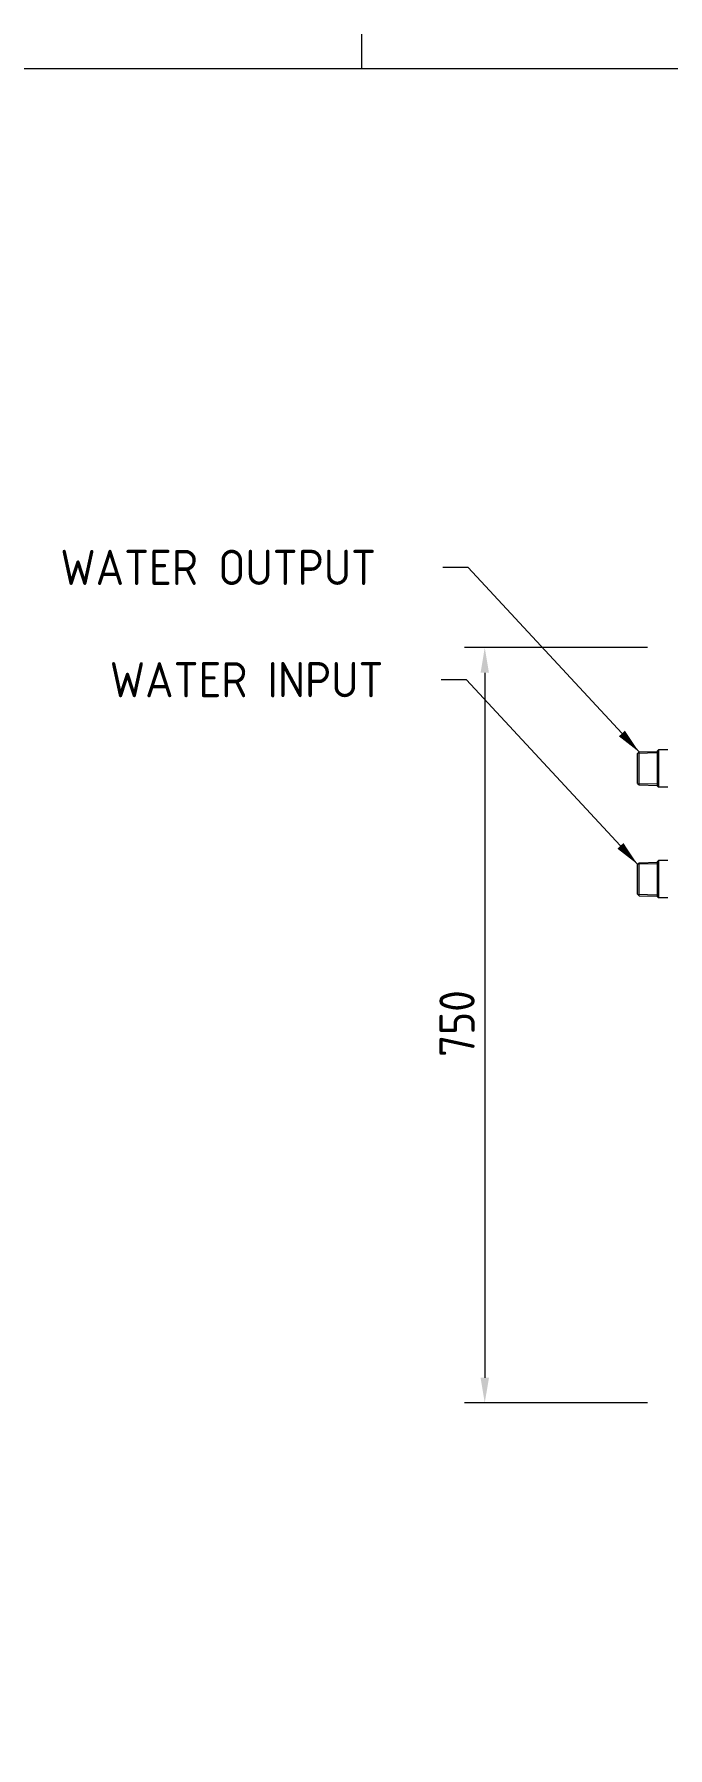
# Model space of a CAD drawing. Header units: millimetres. Extents: x 0 to 5940, y 0 to 4200.
# Drawn here: x 1160 to 1788, y 2433 to 4134 of the extents above; entities that cross this region are included whole.
import ezdxf

# ---------------------------------------------------------------- set-up
doc = ezdxf.new("R2010")
doc.units = ezdxf.units.MM
doc.header["$LTSCALE"] = 10
doc.layers.get('0').update_dxf_attribs({"color": 3, "lineweight": 5, "true_color": 0x00ff00})
for name, color, linetype, lineweight, true_color in [('가시적인 것(ISO)', 3, 'Continuous', 5, 0x00ff00), ('가시적인 좁은 것(ISO)', 3, 'Continuous', 5, 0x00ff00), ('기호(ISO)', 5, 'Continuous', 5, 0x0000ff), ('치수(ISO)', 2, 'Continuous', 5, 0xffff00)]:
    doc.layers.add(name, color=color, linetype=linetype, lineweight=lineweight, true_color=true_color)
doc.layers.add('경계(ISO)', color=7, linetype='Continuous', lineweight=5)
doc.styles.add('치수 텍스트_PSTEK_POSCO', font='isocp.shx')
doc.dimstyles.new('치수_PSTEK_POSCO', dxfattribs={"dimscale": 10, "dimtxt": 3.5, "dimasz": 2.5, "dimexe": 2, "dimexo": 2.5, "dimgap": 1, "dimtad": 1, "dimrnd": 1e-08, "dimdsep": 46, "dimtxsty": '치수 텍스트_PSTEK_POSCO', "dimcen": 0.09, "dimdle": 10, "dimclrd": 7, "dimclre": 7, "dimclrt": 2, "dimadec": 1, "dimazin": 2, "dimtfac": 1, "dimtmove": 0, "dimatfit": 3, "dimfxl": 1, "dimtolj": 1, "dimlwd": -1, "dimlwe": -1, "dimarcsym": 0})
doc.dimstyles.new('치수_PSTEK_POSCO$7', dxfattribs={"dimscale": 10, "dimtxt": 3.5, "dimasz": 2.5, "dimexe": 2, "dimexo": 2.5, "dimgap": 1, "dimtad": 1, "dimrnd": 1e-08, "dimdsep": 46, "dimtxsty": '치수 텍스트_PSTEK_POSCO', "dimcen": 0.09, "dimdle": 10, "dimclrd": 7, "dimclre": 7, "dimclrt": 2, "dimadec": 1, "dimazin": 2, "dimtfac": 1, "dimtmove": 0, "dimatfit": 3, "dimfxl": 1, "dimtolj": 1, "dimlwd": -1, "dimlwe": -1, "dimarcsym": 0})

# ---------------------------------------------------------------- blocks, each defined once
blk = doc.blocks.new('경계 Default Border')
at = {"layer": '경계(ISO)'}
blk.add_line((148.5, 410), (148.5, 413.4), dxfattribs=at)
at = {"layer": '경계(ISO)', "flags": 128}
blk.add_lwpolyline([(10, 10), (10, 410), (584, 410), (584, 10), (10, 10)], dxfattribs=at)
blk = doc.blocks.new('*D29')
at = {"layer": 'Defpoints', "color": 0, "transparency": 16777216}
for p in [(1793.4, 3525), (1606.8, 2775), (1793.4, 2775)]:
    blk.add_point(p, dxfattribs=at)
at = {"layer": '치수(ISO)', "color": 7, "transparency": 16777216}
for p, q in [((1768.4, 3525), (1586.8, 3525)), ((1606.8, 3500), (1606.8, 2800)), ((1768.4, 2775), (1586.8, 2775))]:
    blk.add_line(p, q, dxfattribs=at)
for points in [[(1602.7, 3500), (1611, 3500), (1606.8, 3525)], [(1602.7, 2800), (1611, 2800), (1606.8, 2775)]]:
    blk.add_solid(points, dxfattribs=at)
at = {"layer": '치수(ISO)', "color": 2, "transparency": 16777216, "insert": (1579.3, 3118.5), "char_height": 35, "attachment_point": 4, "rotation": 90, "style": '치수 텍스트_PSTEK_POSCO'}
blk.add_mtext('\\A1;750', dxfattribs=at)

msp = doc.modelspace()

# ---------------------------------------------------------------- linework, layer by layer
at = {"layer": '가시적인 것(ISO)'}
for p, q in [((1758.362, 3419.814), (1759.912, 3421.364)), ((1758.362, 3390.214), (1758.362, 3419.814)), ((1759.912, 3421.364), (1778.362, 3421.914)), ((1759.912, 3388.664), (1759.912, 3421.364)), ((1778.362, 3422.514), (1779.362, 3423.514)), ((1778.362, 3387.514), (1778.362, 3422.514)), ((1779.362, 3423.514), (1779.362, 3386.514)), ((1788.362, 3423.514), (1779.362, 3423.514)), ((1758.362, 3390.214), (1759.912, 3388.664)), ((1759.912, 3388.664), (1778.362, 3388.114)), ((1778.362, 3387.514), (1779.362, 3386.514)), ((1788.362, 3386.514), (1779.362, 3386.514)), ((1758.362, 3309.814), (1759.912, 3311.364)), ((1758.362, 3280.214), (1758.362, 3309.814)), ((1759.912, 3311.364), (1778.362, 3311.914)), ((1759.912, 3278.664), (1759.912, 3311.364)), ((1778.362, 3312.514), (1779.362, 3313.514)), ((1778.362, 3277.514), (1778.362, 3312.514)), ((1779.362, 3313.514), (1779.362, 3276.514)), ((1788.362, 3313.514), (1779.362, 3313.514)), ((1758.362, 3280.214), (1759.912, 3278.664)), ((1759.912, 3278.664), (1778.362, 3278.114)), ((1778.362, 3277.514), (1779.362, 3276.514)), ((1788.362, 3276.514), (1779.362, 3276.514))]:
    msp.add_line(p, q, dxfattribs=at)
at = {"layer": '가시적인 좁은 것(ISO)'}
for p, q in [((1778.362, 3420.435), (1758.387, 3419.839)), ((1758.387, 3390.189), (1778.362, 3389.594)), ((1778.362, 3310.435), (1758.387, 3309.839)), ((1758.387, 3280.189), (1778.362, 3279.594))]:
    msp.add_line(p, q, dxfattribs=at)

# ---------------------------------------------------------------- block references
at = {"xscale": 10, "yscale": 10, "zscale": 10}
msp.add_blockref('경계 Default Border', (0, 0), dxfattribs=at)

# ---------------------------------------------------------------- texts
at = {"layer": '기호(ISO)', "color": 2, "true_color": 0xffff00, "char_height": 35, "attachment_point": 4, "style": '치수 텍스트_PSTEK_POSCO'}
for s, insert, width in [('{\\fISOCP|b0|i0;\\H35.0000;WATER OUTPUT}', (1185.644, 3604.636), 369.56494), ('{\\fISOCP|b0|i0;\\H35.0000;WATER INPUT}', (1234.721, 3493.111), 318.96305)]:
    msp.add_mtext(s, dxfattribs=dict(at, insert=insert, width=width))

# ---------------------------------------------------------------- dimensions: what is measured, and where the dimension line sits
at = {"layer": '치수(ISO)', "color": 7}
dim = msp.add_linear_dim(base=(1606.822, 2775.014), p1=(1793.362, 3525.014), p2=(1793.362, 2775.014), angle=90, dimstyle='치수_PSTEK_POSCO', override={"dimdec": 2, "dimtp": 0, "dimtm": 0, "dimtdec": 2, "dimtofl": 0, "dimatfit": 1}, dxfattribs=at)
dim.commit()
dim.dimension.update_dxf_attribs({"geometry": '*D29', "text_midpoint": (1606.822, 3150.014), "dimtype": 160})

# ---------------------------------------------------------------- leaders
at = {"layer": '기호(ISO)', "color": 7, "annotation_type": 0, "has_hookline": 1, "hookline_direction": 1}
for points, text_width in [([(1759.912, 3421.364), (1590.209, 3604.636), (1565.209, 3604.636)], 358.229), ([(1758.387, 3309.839), (1588.684, 3493.111), (1563.684, 3493.111)], 307.641)]:
    msp.add_leader(points, dimstyle='치수_PSTEK_POSCO$7', override={"dimtad": 0}, dxfattribs=dict(at, text_width=text_width))

doc.saveas('drawing.dxf')
